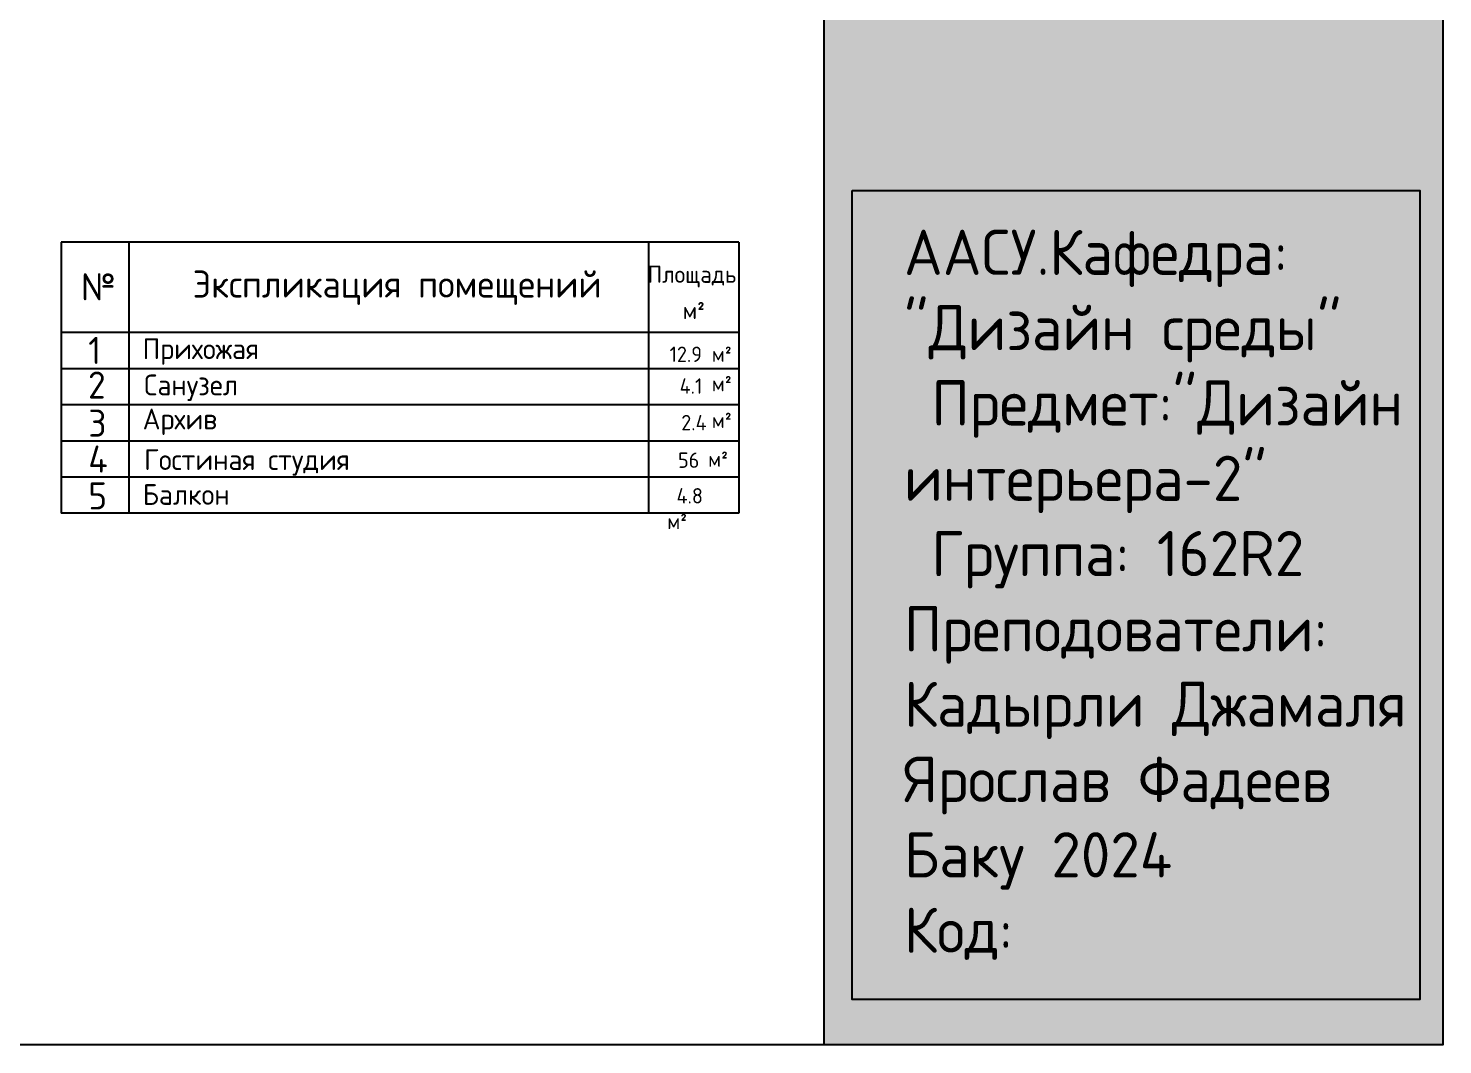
# Model space of a CAD drawing. Header units: inches. Extents: x -59797 to 874375, y -412711 to 5867.
# Drawn here: x 433889 to 449539, y -152789 to -141540 of the extents above; entities that cross this region are included whole.
import ezdxf

# ---------------------------------------------------------------- set-up
doc = ezdxf.new("R2010")
doc.units = ezdxf.units.IN
doc.header["$MEASUREMENT"] = 0
doc.styles.add('Annotative', font='GOST Common.ttf')
doc.styles.get("Standard").update_dxf_attribs({"font": 'GOST Common.ttf'})
doc.styles.add('{18b73a54-fa43-428c-adcb-c1c7bbdf2c84}', font='Simplex.shx')

msp = doc.modelspace()

# ---------------------------------------------------------------- hatches: boundary and pattern name
at = {"transparency": 33554687}
h = msp.add_hatch(color=9, dxfattribs=at)
h.dxf.hatch_style = 1
h.paths.add_polyline_path([(449538.6, -92789.1), (442690.8, -92789.1), (442690.8, -152789.1), (449538.6, -152789.1)])
at = {"true_color": 0x636466, "transparency": 33554687}
h = msp.add_hatch(color=251, dxfattribs=at)
h.dxf.hatch_style = 1
h.paths.add_polyline_path([(443005.3, -152287.9), (449284.7, -152287.9), (449284.7, -143336.8), (443005.3, -143336.8)])

# ---------------------------------------------------------------- linework, layer by layer
at = {"color": 7}
for p, q in [((442690.8, -92789.1), (442690.8, -152789.1)), ((440752, -143907.8), (434252, -143907.8)), ((434252, -143907.8), (434252, -146907.8)), ((435002, -143907.8), (435002, -146907.8)), ((441752, -143907.8), (440752, -143907.8)), ((440752, -143907.8), (440752, -146907.8)), ((441752, -143907.8), (441752, -146907.8)), ((440752, -144907.8), (434252, -144907.8)), ((441752, -144907.8), (440752, -144907.8)), ((440752, -145307.8), (434252, -145307.8)), ((441752, -145307.8), (440752, -145307.8)), ((440752, -145707.8), (434252, -145707.8)), ((441752, -145707.8), (440752, -145707.8)), ((440752, -146107.8), (434252, -146107.8)), ((441752, -146107.8), (440752, -146107.8)), ((440752, -146507.8), (434252, -146507.8)), ((441752, -146507.8), (440752, -146507.8)), ((440752, -146907.8), (434252, -146907.8)), ((441752, -146907.8), (440752, -146907.8))]:
    msp.add_line(p, q, dxfattribs=at)
msp.add_lwpolyline([(369538.6, -152789.1), (369538.6, -92789.1), (449538.6, -92789.1), (449538.6, -152789.1), (369538.6, -152789.1)], dxfattribs=at)
msp.add_lwpolyline([(443005.3, -143336.8), (449284.7, -143336.8), (449284.7, -152287.9), (443005.3, -152287.9)], close=True, dxfattribs=at)

# ---------------------------------------------------------------- texts
for s, height, p in [('Экспликация помещений', 300, (435708.2, -144520.5)), ('Площадь', 190, (440742.3, -144357)), ('м²', 190, (441129.6, -144758.1))]:
    msp.add_text(s, height=height, dxfattribs=at).set_placement(p)
at = {"color": 7, "style": 'Annotative'}
for s, p in [('Прихожая', (435155, -145201.6)), ('Санузел', (435171, -145601.9)), ('Архив', (435155, -145979)), ('Гостиная студия', (435171, -146428.5)), ('Балкон', (435155, -146814.1))]:
    msp.add_text(s, height=230, dxfattribs=at).set_placement(p)
at = {"color": 9, "true_color": 0xc7c8ca, "insert": (443578.3, -143769.2), "char_height": 500, "attachment_point": 1, "style": 'Annotative'}
msp.add_mtext_dynamic_manual_height_columns('ААСУ.Кафедра: "Дизайн среды"\\P Предмет:"Дизайн интерьера-2"\\P Группа: 162R2 Преподователи: Кадырли Джамаля Ярослав Фадеев \\PБаку 2024 \\PКод:', width=5953.155, gutter_width=100, heights=[0], dxfattribs=at)
at = {"color": 7, "char_height": 300, "attachment_point": 1, "style": '{18b73a54-fa43-428c-adcb-c1c7bbdf2c84}'}
for s, insert in [('{\\fGOST Common|b0|i0|c204|p34;№}', (434472.6, -144251.5)), ('{\\fGOST Common|b0|i0|c0|p34;1}', (434552.1, -144954.9)), ('{\\fGOST Common|b0|i0|c0|p34;2}', (434549.9, -145338.6)), ('{\\fGOST Common|b0|i0|c0|p34;3}', (434553.3, -145760.2)), ('{\\fGOST Common|b0|i0|c0|p34;4}', (434553.3, -146157.5)), ('{\\fGOST Common|b0|i0|c0|p34;5}', (434553.3, -146564.5))]:
    msp.add_mtext_dynamic_manual_height_columns(s, width=300, gutter_width=11072.2, heights=[0], dxfattribs=dict(at, insert=insert))
at = {"color": 7, "char_height": 170, "attachment_point": 1}
for s, width, insert in [('12.9', 562.349, (440985, -145062.8)), (' м²', 333.971, (441349.2, -145061.4)), ('4.1', 562.349, (441096.1, -145414)), (' м²', 333.971, (441349.2, -145387.2)), ('2.4 ', 562.349, (441113.9, -145818.9)), (' м²', 333.971, (441349.2, -145793.7)), ('56', 562.349, (441078.3, -146234.6)), (' м²', 333.971, (441308.4, -146223)), (' 4.8 м²', 666.274, (440958.7, -146629))]:
    msp.add_mtext_dynamic_manual_height_columns(s, width=width, gutter_width=1, heights=[0], dxfattribs=dict(at, insert=insert))

doc.saveas('drawing.dxf')
